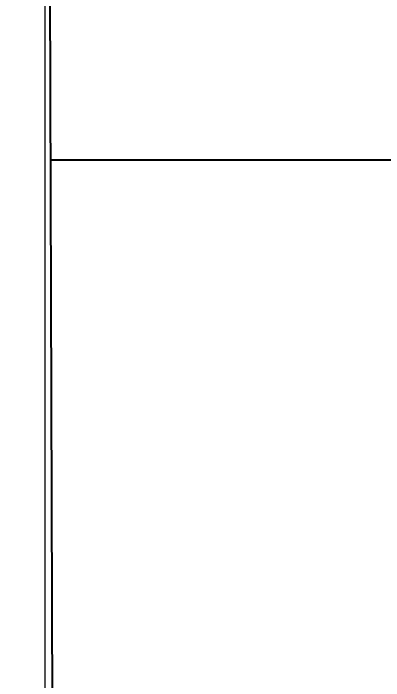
# Model space of a CAD drawing. Extents: x -178977 to 231842, y -29287 to 19916.
# Drawn here: x 39443 to 39826, y -149 to 541 of the extents above; entities that cross this region are included whole.
import ezdxf
from ezdxf import colors
from ezdxf.entities.mleader import LeaderData, LeaderLine
from ezdxf.math import Vec2, Vec3

# ---------------------------------------------------------------- set-up
doc = ezdxf.new("R2010")
doc.units = 0
doc.header["$LTSCALE"] = 0.25
doc.linetypes.add('DASHDOT', pattern=[25.4, 12.7, -6.35, 0, -6.35])
doc.layers.add('01-First Floor-FUR$0$FALSE CEILING', color=251, linetype='Continuous')
for name, color, linetype, lineweight in [('01-First Floor-FUR$0$Walls', 251, 'Continuous', 5), ('E-LITE-CIRC', 6, 'Continuous', 25), ('E-LITE-CLNG-CNDT', 6, 'DASHDOT', 35)]:
    doc.layers.add(name, color=color, linetype=linetype, lineweight=lineweight)
doc.styles.add('DC_SIMPLEX', font='SIMPLEX.shx', dxfattribs={"width": 0.7})

# ---------------------------------------------------------------- blocks, each defined once
blk = doc.blocks.new('01-First Floor-FUR')
at = {"layer": '01-First Floor-FUR$0$FALSE CEILING', "linetype": 'Continuous'}
blk.add_line((39482.09, 390), (43476, 390), dxfattribs=at)
at = {"layer": '01-First Floor-FUR$0$FALSE CEILING'}
blk.add_lwpolyline([(39486, -810), (39476, 2260), (43476, 2260), (43476, -168.58), (42834.58, -810), (39486, -810)], dxfattribs=at)
at = {"layer": '01-First Floor-FUR$0$Walls'}
blk.add_line((39476, 2260), (39476, -810), dxfattribs=at)
blk = doc.blocks.new('ARR0W')
at = {"color": 45}
blk.add_ellipse((0, 0), major_axis=(0.4, 0), ratio=0.4, dxfattribs=at)
at = {"color": 45, "ltscale": 0.5}
blk.add_solid([(-1.4, 0.1667), (-0.4, 0), (-1.4, -0.1667)], dxfattribs=at)

msp = doc.modelspace()

# ---------------------------------------------------------------- block references
at = {"layer": 'E-LITE-CLNG-CNDT'}
msp.add_blockref('01-First Floor-FUR', (0, 0), dxfattribs=at)

# ---------------------------------------------------------------- leaders
at = {"layer": 'E-LITE-CIRC'}
ml = msp.add_multileader_mtext('Standard', dxfattribs=at)
ml.set_content('{\\Fdc_el_romans|c0;\\W0.8;TO\\Fromans|c0; \\Fsimplex|c0;PP-\\Fdc_el_romans|c0;F1\\Fsimplex|c0;/M47}', color=256, style='DC_SIMPLEX')
ml.set_leader_properties()
ml.set_arrow_properties(name='ARR0W')
ml.build(insert=Vec2(0, 0))
ml.multileader.update_dxf_attribs({"dogleg_length": 200, "arrow_head_size": 140, "scale": 100})
ctx = ml.context
ctx.base_point, ctx.scale, ctx.char_height, ctx.arrow_head_size, ctx.landing_gap_size, ctx.plane_origin, ctx.plane_x_axis, ctx.plane_y_axis = Vec3(26205.31, 1055.68, 0), 100, 200, 140, 140, Vec3(12871.92, -6258.46, 0), Vec3(1, -0.000001, 0), Vec3(0.000001, 1, 0)
notes = []
notes.append((ctx, [(1, (1, 1, 0), (26096.52, 1055.68, 0), (1, -0.000001, 0), 108.79, [(0, [(25215.56, 97, 0)], 0, [])])]))
ctx.mtext.insert, ctx.mtext.text_direction, ctx.mtext.rotation, ctx.mtext.width, ctx.mtext.flow_direction = Vec3(26345.31, 1189.02, 0), Vec3(1, -0.000001, 0), 6.283185, 1876.98, 5
for ctx, leaders in notes:
    for number, flags, end, landing, length, lines in leaders:
        leader = LeaderData()
        leader.index, (leader.has_last_leader_line, leader.has_dogleg_vector, leader.attachment_direction) = number, flags
        leader.last_leader_point, leader.dogleg_vector, leader.dogleg_length = Vec3(end), Vec3(landing), length
        for number, points, colour, breaks in lines:
            line = LeaderLine()
            line.index, line.vertices, line.color, line.breaks = number, Vec3.list(points), colors.encode_raw_color(colour), breaks
            leader.lines.append(line)
        ctx.leaders.append(leader)

doc.saveas('drawing.dxf')
